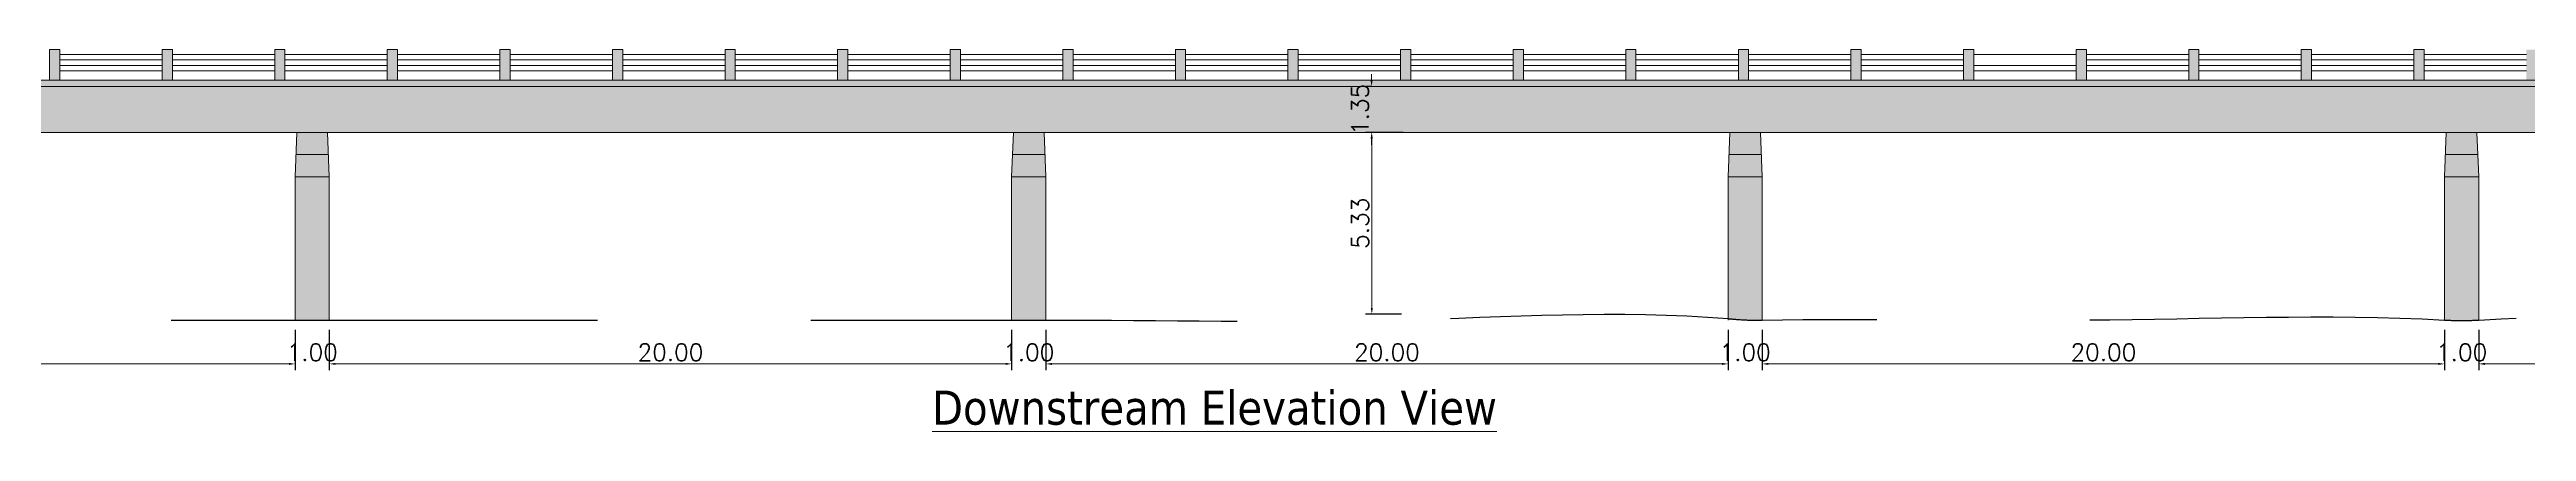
# Model space of a CAD drawing. Header units: inches. Extents: x 4 to 243, y -101 to 51.
# Drawn here: x 74.1 to 146.7, y -57.7 to -46.5 of the extents above; entities that cross this region are included whole.
import ezdxf

# ---------------------------------------------------------------- set-up
doc = ezdxf.new("R2010")
doc.units = ezdxf.units.IN
doc.header["$MEASUREMENT"] = 0
doc.linetypes.add('HIDDEN', pattern=[0.375, 0.25, -0.125])
for name, color, linetype, lineweight in [('dima', 7, 'Continuous', 0), ('hatch1', 251, 'Continuous', 0), ('Railing', 5, 'Continuous', 15), ('wall', 4, 'Continuous', 13)]:
    doc.layers.add(name, color=color, linetype=linetype, lineweight=lineweight)
doc.layers.add('ground', color=81, linetype='Continuous')
doc.styles.add('SIMPLEX', font='simplex.shx', dxfattribs={"height": 0.5})
doc.styles.get("Standard").update_dxf_attribs({"font": 'GARA.TTF'})
doc.styles.add('style1', font='txt.shx', dxfattribs={"height": 0.15})
doc.dimstyles.new('Standard$0', dxfattribs={"dimtxt": 1.2, "dimasz": 0.5, "dimexe": 0.28, "dimexo": 0.1625, "dimgap": 0.09, "dimtad": 0, "dimzin": 0, "dimdsep": 46, "dimtxsty": 'style1', "dimblk": 'OPEN30', "dimcen": 0.09, "dimclrd": 1, "dimclre": 5, "dimclrt": 7, "dimadec": 0, "dimazin": 0, "dimtfac": 1, "dimtofl": 0, "dimtmove": 0, "dimatfit": 3, "dimfxl": 0.18, "dimfxlon": 1, "dimtolj": 1, "dimtzin": 0, "dimarcsym": 0})

# ---------------------------------------------------------------- blocks, each defined once
blk = doc.blocks.new('*D7')
at = {"layer": 'Defpoints', "color": 0}
for p in [(61.274, -54.461), (81.274, -54.461), (81.274, -55.748)]:
    blk.add_point(p, dxfattribs=at)
at = {"layer": 'dima', "color": 21, "lineweight": -2}
for p, q in [((61.274, -54.748), (61.274, -55.928)), ((81.274, -54.748), (81.274, -55.928))]:
    blk.add_line(p, q, dxfattribs=at)
at = {"layer": 'dima', "color": 253}
blk.add_line((61.454, -55.748), (81.094, -55.748), dxfattribs=at)
for points in [[(61.454, -55.718), (61.454, -55.778), (61.274, -55.748)], [(81.094, -55.718), (81.094, -55.778), (81.274, -55.748)]]:
    blk.add_solid(points, dxfattribs=at)
at = {"layer": 'dima', "insert": (71.274, -55.408), "char_height": 0.5, "attachment_point": 5, "style": 'SIMPLEX'}
blk.add_mtext('\\A1;20.00', dxfattribs=at)
blk = doc.blocks.new('*D8')
at = {"layer": 'Defpoints', "color": 0}
for p in [(81.274, -54.461), (82.274, -54.461), (82.274, -55.748)]:
    blk.add_point(p, dxfattribs=at)
at = {"layer": 'dima', "color": 21, "lineweight": -2}
for p, q in [((81.274, -54.748), (81.274, -55.928)), ((82.274, -54.748), (82.274, -55.928))]:
    blk.add_line(p, q, dxfattribs=at)
at = {"layer": 'dima', "color": 253}
for p, q in [((81.094, -55.748), (80.914, -55.748)), ((82.454, -55.748), (82.634, -55.748))]:
    blk.add_line(p, q, dxfattribs=at)
for points in [[(81.094, -55.718), (81.094, -55.778), (81.274, -55.748)], [(82.454, -55.718), (82.454, -55.778), (82.274, -55.748)]]:
    blk.add_solid(points, dxfattribs=at)
at = {"layer": 'dima', "insert": (81.774, -55.408), "char_height": 0.5, "attachment_point": 5, "style": 'SIMPLEX'}
blk.add_mtext('\\A1;1.00', dxfattribs=at)
blk = doc.blocks.new('*D9')
at = {"layer": 'Defpoints', "color": 0}
for p in [(82.274, -54.461), (102.274, -54.461), (102.274, -55.748)]:
    blk.add_point(p, dxfattribs=at)
at = {"layer": 'dima', "color": 21, "lineweight": -2}
for p, q in [((82.274, -54.748), (82.274, -55.928)), ((102.274, -54.748), (102.274, -55.928))]:
    blk.add_line(p, q, dxfattribs=at)
at = {"layer": 'dima', "color": 253}
blk.add_line((82.454, -55.748), (102.094, -55.748), dxfattribs=at)
for points in [[(82.454, -55.718), (82.454, -55.778), (82.274, -55.748)], [(102.094, -55.718), (102.094, -55.778), (102.274, -55.748)]]:
    blk.add_solid(points, dxfattribs=at)
at = {"layer": 'dima', "insert": (92.274, -55.408), "char_height": 0.5, "attachment_point": 5, "style": 'SIMPLEX'}
blk.add_mtext('\\A1;20.00', dxfattribs=at)
blk = doc.blocks.new('*D10')
at = {"layer": 'Defpoints', "color": 0}
for p in [(102.274, -54.461), (103.274, -54.461), (103.274, -55.748)]:
    blk.add_point(p, dxfattribs=at)
at = {"layer": 'dima', "color": 21, "lineweight": -2}
for p, q in [((102.274, -54.748), (102.274, -55.928)), ((103.274, -54.748), (103.274, -55.928))]:
    blk.add_line(p, q, dxfattribs=at)
at = {"layer": 'dima', "color": 253}
for p, q in [((102.094, -55.748), (101.914, -55.748)), ((103.454, -55.748), (103.634, -55.748))]:
    blk.add_line(p, q, dxfattribs=at)
for points in [[(102.094, -55.718), (102.094, -55.778), (102.274, -55.748)], [(103.454, -55.718), (103.454, -55.778), (103.274, -55.748)]]:
    blk.add_solid(points, dxfattribs=at)
at = {"layer": 'dima', "insert": (102.774, -55.408), "char_height": 0.5, "attachment_point": 5, "style": 'SIMPLEX'}
blk.add_mtext('\\A1;1.00', dxfattribs=at)
blk = doc.blocks.new('*D11')
at = {"layer": 'Defpoints', "color": 0}
for p in [(103.274, -54.461), (123.274, -54.461), (123.274, -55.748)]:
    blk.add_point(p, dxfattribs=at)
at = {"layer": 'dima', "color": 21, "lineweight": -2}
for p, q in [((103.274, -54.748), (103.274, -55.928)), ((123.274, -54.748), (123.274, -55.928))]:
    blk.add_line(p, q, dxfattribs=at)
at = {"layer": 'dima', "color": 253}
blk.add_line((103.454, -55.748), (123.094, -55.748), dxfattribs=at)
for points in [[(103.454, -55.718), (103.454, -55.778), (103.274, -55.748)], [(123.094, -55.718), (123.094, -55.778), (123.274, -55.748)]]:
    blk.add_solid(points, dxfattribs=at)
at = {"layer": 'dima', "insert": (113.274, -55.408), "char_height": 0.5, "attachment_point": 5, "style": 'SIMPLEX'}
blk.add_mtext('\\A1;20.00', dxfattribs=at)
blk = doc.blocks.new('*D12')
at = {"layer": 'Defpoints', "color": 0}
for p in [(123.274, -54.461), (124.274, -54.461), (124.274, -55.748)]:
    blk.add_point(p, dxfattribs=at)
at = {"layer": 'dima', "color": 21, "lineweight": -2}
for p, q in [((123.274, -54.748), (123.274, -55.928)), ((124.274, -54.748), (124.274, -55.928))]:
    blk.add_line(p, q, dxfattribs=at)
at = {"layer": 'dima', "color": 253}
for p, q in [((123.094, -55.748), (122.914, -55.748)), ((124.454, -55.748), (124.634, -55.748))]:
    blk.add_line(p, q, dxfattribs=at)
for points in [[(123.094, -55.718), (123.094, -55.778), (123.274, -55.748)], [(124.454, -55.718), (124.454, -55.778), (124.274, -55.748)]]:
    blk.add_solid(points, dxfattribs=at)
at = {"layer": 'dima', "insert": (123.774, -55.408), "char_height": 0.5, "attachment_point": 5, "style": 'SIMPLEX'}
blk.add_mtext('\\A1;1.00', dxfattribs=at)
blk = doc.blocks.new('*D13')
at = {"layer": 'Defpoints', "color": 0}
for p in [(124.274, -54.461), (144.274, -54.461), (144.274, -55.748)]:
    blk.add_point(p, dxfattribs=at)
at = {"layer": 'dima', "color": 21, "lineweight": -2}
for p, q in [((124.274, -54.748), (124.274, -55.928)), ((144.274, -54.748), (144.274, -55.928))]:
    blk.add_line(p, q, dxfattribs=at)
at = {"layer": 'dima', "color": 253}
blk.add_line((124.454, -55.748), (144.094, -55.748), dxfattribs=at)
for points in [[(124.454, -55.718), (124.454, -55.778), (124.274, -55.748)], [(144.094, -55.718), (144.094, -55.778), (144.274, -55.748)]]:
    blk.add_solid(points, dxfattribs=at)
at = {"layer": 'dima', "insert": (134.274, -55.408), "char_height": 0.5, "attachment_point": 5, "style": 'SIMPLEX'}
blk.add_mtext('\\A1;20.00', dxfattribs=at)
blk = doc.blocks.new('*D14')
at = {"layer": 'Defpoints', "color": 0}
for p in [(144.274, -54.461), (145.274, -54.461), (145.274, -55.748)]:
    blk.add_point(p, dxfattribs=at)
at = {"layer": 'dima', "color": 21, "lineweight": -2}
for p, q in [((144.274, -54.748), (144.274, -55.928)), ((145.274, -54.748), (145.274, -55.928))]:
    blk.add_line(p, q, dxfattribs=at)
at = {"layer": 'dima', "color": 253}
for p, q in [((144.094, -55.748), (143.914, -55.748)), ((145.454, -55.748), (145.634, -55.748))]:
    blk.add_line(p, q, dxfattribs=at)
for points in [[(144.094, -55.718), (144.094, -55.778), (144.274, -55.748)], [(145.454, -55.718), (145.454, -55.778), (145.274, -55.748)]]:
    blk.add_solid(points, dxfattribs=at)
at = {"layer": 'dima', "insert": (144.774, -55.408), "char_height": 0.5, "attachment_point": 5, "style": 'SIMPLEX'}
blk.add_mtext('\\A1;1.00', dxfattribs=at)
blk = doc.blocks.new('*D15')
at = {"layer": 'Defpoints', "color": 0}
for p in [(145.274, -54.461), (165.274, -54.461), (165.274, -55.748)]:
    blk.add_point(p, dxfattribs=at)
at = {"layer": 'dima', "color": 21, "lineweight": -2}
for p, q in [((145.274, -54.748), (145.274, -55.928)), ((165.274, -54.748), (165.274, -55.928))]:
    blk.add_line(p, q, dxfattribs=at)
at = {"layer": 'dima', "color": 253}
blk.add_line((145.454, -55.748), (165.094, -55.748), dxfattribs=at)
for points in [[(145.454, -55.718), (145.454, -55.778), (145.274, -55.748)], [(165.094, -55.718), (165.094, -55.778), (165.274, -55.748)]]:
    blk.add_solid(points, dxfattribs=at)
at = {"layer": 'dima', "insert": (155.274, -55.408), "char_height": 0.5, "attachment_point": 5, "style": 'SIMPLEX'}
blk.add_mtext('\\A1;20.00', dxfattribs=at)
blk = doc.blocks.new('*D25')
at = {"layer": 'Defpoints', "color": 0}
for p in [(113.809, -48.961), (112.83, -54.29), (113.758, -54.29)]:
    blk.add_point(p, dxfattribs=at)
at = {"layer": 'dima', "color": 21, "lineweight": -2}
for p, q in [((113.746, -48.961), (112.65, -48.961)), ((113.696, -54.29), (112.65, -54.29))]:
    blk.add_line(p, q, dxfattribs=at)
at = {"layer": 'dima', "color": 253}
blk.add_line((112.83, -49.141), (112.83, -54.11), dxfattribs=at)
for points in [[(112.8, -49.141), (112.86, -49.141), (112.83, -48.961)], [(112.8, -54.11), (112.86, -54.11), (112.83, -54.29)]]:
    blk.add_solid(points, dxfattribs=at)
at = {"layer": 'dima', "insert": (112.49, -51.626), "char_height": 0.5, "attachment_point": 5, "rotation": 90, "style": 'SIMPLEX'}
blk.add_mtext('\\A1;5.33', dxfattribs=at)
blk = doc.blocks.new('*D30')
at = {"layer": 'Defpoints', "color": 0}
for p in [(112.824, -47.611), (112.83, -47.611), (112.83, -48.961)]:
    blk.add_point(p, dxfattribs=at)
at = {"layer": 'dima', "color": 21, "lineweight": -2}
for p, q in [((112.824, -47.611), (112.644, -47.611)), ((112.824, -48.961), (112.644, -48.961))]:
    blk.add_line(p, q, dxfattribs=at)
at = {"layer": 'dima', "color": 253}
for p, q in [((112.824, -47.431), (112.824, -47.251)), ((112.824, -49.141), (112.824, -49.321))]:
    blk.add_line(p, q, dxfattribs=at)
for points in [[(112.794, -47.431), (112.854, -47.431), (112.824, -47.611)], [(112.794, -49.141), (112.854, -49.141), (112.824, -48.961)]]:
    blk.add_solid(points, dxfattribs=at)
at = {"layer": 'dima', "insert": (112.484, -48.286), "char_height": 0.5, "attachment_point": 5, "rotation": 90, "style": 'SIMPLEX'}
blk.add_mtext('\\A1;1.35', dxfattribs=at)

msp = doc.modelspace()

# ---------------------------------------------------------------- hatches: boundary and pattern name
at = {"layer": 'hatch1'}
h = msp.add_hatch(dxfattribs=at)
h.set_pattern_fill('AR-SAND', color=256, scale=0.065, style=0)
h.set_pattern_definition([(37.5, (-1e-14, -55.11365), (-0.00409457, 0.125243545), [0, -0.0988, 0, -0.1105, 0, -0.105625]), (7.5, (-1e-14, -55.11365), (0.11503549, 0.1834395), [0, -0.0533, 0, -0.08905, 0, -0.034125]), (327.5, (-0.07995, -55.11365), (0.20241922, 0.00036784), [0, -0.0325, 0, -0.117, 0, -0.15275]), (317.5, (-0.07995, -55.11365), (0.19539823, 0.05704891), [0, -0.01625, 0, -0.0767, 0, -0.08775])])
h.paths.add_polyline_path([(219.274, -47.431), (219.574, -47.431), (219.574, -46.531), (219.274, -46.531)])
h.paths.add_polyline_path([(216.274, -46.531), (215.974, -46.531), (215.974, -47.431), (216.274, -47.431)])
h.paths.add_polyline_path([(212.674, -47.431), (212.974, -47.431), (212.974, -46.531), (212.674, -46.531)])
h.paths.add_polyline_path([(209.374, -47.431), (209.674, -47.431), (209.674, -46.531), (209.374, -46.531)])
h.paths.add_polyline_path([(206.074, -47.431), (206.374, -47.431), (206.374, -46.531), (206.074, -46.531)])
h.paths.add_polyline_path([(203.074, -46.531), (202.774, -46.531), (202.774, -47.431), (203.074, -47.431)])
h.paths.add_polyline_path([(199.774, -46.531), (199.474, -46.531), (199.474, -47.431), (199.774, -47.431)])
h.paths.add_polyline_path([(196.474, -46.531), (196.174, -46.531), (196.174, -47.431), (196.474, -47.431)])
h.paths.add_polyline_path([(193.174, -46.531), (192.874, -46.531), (192.874, -47.431), (193.174, -47.431)])
h.paths.add_polyline_path([(189.874, -46.531), (189.574, -46.531), (189.574, -47.431), (189.874, -47.431)])
h.paths.add_polyline_path([(186.574, -46.531), (186.274, -46.531), (186.274, -47.431), (186.574, -47.431)])
h.paths.add_polyline_path([(182.974, -47.431), (183.274, -47.431), (183.274, -46.531), (182.974, -46.531)])
h.paths.add_polyline_path([(179.974, -46.531), (179.674, -46.531), (179.674, -47.431), (179.974, -47.431)])
h.paths.add_polyline_path([(176.674, -46.531), (176.374, -46.531), (176.374, -47.431), (176.674, -47.431)])
h.paths.add_polyline_path([(173.374, -46.531), (173.074, -46.531), (173.074, -47.431), (173.374, -47.431)])
h.paths.add_polyline_path([(169.774, -47.431), (170.074, -47.431), (170.074, -46.531), (169.774, -46.531)])
h.paths.add_polyline_path([(166.474, -47.431), (166.774, -47.431), (166.774, -46.531), (166.474, -46.531)])
h.paths.add_polyline_path([(163.474, -46.531), (163.174, -46.531), (163.174, -47.431), (163.474, -47.431)])
h.paths.add_polyline_path([(159.874, -47.431), (160.174, -47.431), (160.174, -46.531), (159.874, -46.531)])
h.paths.add_polyline_path([(156.574, -47.431), (156.874, -47.431), (156.874, -46.531), (156.574, -46.531)])
h.paths.add_polyline_path([(153.274, -47.431), (153.574, -47.431), (153.574, -46.531), (153.274, -46.531)])
h.paths.add_polyline_path([(150.274, -46.531), (149.974, -46.531), (149.974, -47.431), (150.274, -47.431)])
h.paths.add_polyline_path([(146.674, -47.431), (146.974, -47.431), (146.974, -46.531), (146.674, -46.531)])
h.paths.add_polyline_path([(143.674, -46.531), (143.374, -46.531), (143.374, -47.431), (143.674, -47.431)])
h.paths.add_polyline_path([(140.374, -46.531), (140.074, -46.531), (140.074, -47.431), (140.374, -47.431)])
h.paths.add_polyline_path([(137.074, -46.531), (136.774, -46.531), (136.774, -47.431), (137.074, -47.431)])
h.paths.add_polyline_path([(133.474, -47.431), (133.774, -47.431), (133.774, -46.531), (133.474, -46.531)])
h.paths.add_polyline_path([(130.174, -47.431), (130.474, -47.431), (130.474, -46.531), (130.174, -46.531)])
h.paths.add_polyline_path([(126.874, -47.431), (127.174, -47.431), (127.174, -46.531), (126.874, -46.531)])
h.paths.add_polyline_path([(123.874, -46.531), (123.574, -46.531), (123.574, -47.431), (123.874, -47.431)])
h.paths.add_polyline_path([(120.274, -47.431), (120.574, -47.431), (120.574, -46.531), (120.274, -46.531)])
h.paths.add_polyline_path([(117.274, -46.531), (116.974, -46.531), (116.974, -47.431), (117.274, -47.431)])
h.paths.add_polyline_path([(113.974, -46.531), (113.674, -46.531), (113.674, -47.431), (113.974, -47.431)])
h.paths.add_polyline_path([(110.674, -46.531), (110.374, -46.531), (110.374, -47.431), (110.674, -47.431)])
h.paths.add_polyline_path([(107.374, -46.531), (107.074, -46.531), (107.074, -47.431), (107.374, -47.431)])
h.paths.add_polyline_path([(103.774, -47.431), (104.074, -47.431), (104.074, -46.531), (103.774, -46.531)])
h.paths.add_polyline_path([(100.774, -46.531), (100.474, -46.531), (100.474, -47.431), (100.774, -47.431)])
h.paths.add_polyline_path([(97.474, -46.531), (97.174, -46.531), (97.174, -47.431), (97.474, -47.431)])
h.paths.add_polyline_path([(94.174, -46.531), (93.874, -46.531), (93.874, -47.431), (94.174, -47.431)])
h.paths.add_polyline_path([(90.574, -47.431), (90.874, -47.431), (90.874, -46.531), (90.574, -46.531)])
h.paths.add_polyline_path([(87.574, -46.531), (87.274, -46.531), (87.274, -47.431), (87.574, -47.431)])
h.paths.add_polyline_path([(83.974, -47.431), (84.274, -47.431), (84.274, -46.531), (83.974, -46.531)])
h.paths.add_polyline_path([(80.974, -46.531), (80.674, -46.531), (80.674, -47.431), (80.974, -47.431)])
h.paths.add_polyline_path([(77.374, -47.431), (77.674, -47.431), (77.674, -46.531), (77.374, -46.531)])
h.paths.add_polyline_path([(74.374, -46.531), (74.074, -46.531), (74.074, -47.431), (74.374, -47.431)])
h.paths.add_polyline_path([(70.774, -47.431), (71.074, -47.431), (71.074, -46.531), (70.774, -46.531)])
h.paths.add_polyline_path([(67.474, -47.431), (67.774, -47.431), (67.774, -46.531), (67.474, -46.531)])
h.paths.add_polyline_path([(64.174, -47.431), (64.474, -47.431), (64.474, -46.531), (64.174, -46.531)])
h.paths.add_polyline_path([(61.174, -46.531), (60.874, -46.531), (60.874, -47.431), (61.174, -47.431)])
h.paths.add_polyline_path([(57.574, -47.431), (57.874, -47.431), (57.874, -46.531), (57.574, -46.531)])
h.paths.add_polyline_path([(54.574, -46.531), (54.274, -46.531), (54.274, -47.431), (54.574, -47.431)])
h.paths.add_polyline_path([(51.274, -46.531), (50.974, -46.531), (50.974, -47.431), (51.274, -47.431)])
h.paths.add_polyline_path([(47.974, -46.531), (47.674, -46.531), (47.674, -47.431), (47.974, -47.431)])
h.paths.add_polyline_path([(44.374, -47.431), (44.674, -47.431), (44.674, -46.531), (44.374, -46.531)])
h.paths.add_polyline_path([(41.074, -47.431), (41.374, -47.431), (41.374, -46.531), (41.074, -46.531)])
h.paths.add_polyline_path([(38.074, -46.531), (37.774, -46.531), (37.774, -47.431), (38.074, -47.431)])
h.paths.add_polyline_path([(34.774, -46.531), (34.474, -46.531), (34.474, -47.431), (34.774, -47.431)])
h.paths.add_polyline_path([(31.474, -46.531), (31.174, -46.531), (31.174, -47.431), (31.474, -47.431)])
h.paths.add_polyline_path([(28.174, -46.531), (27.874, -46.531), (27.874, -47.431), (28.174, -47.431)])
h.paths.add_polyline_path([(24.874, -46.531), (24.574, -46.531), (24.574, -47.431), (24.874, -47.431)])
h.paths.add_polyline_path([(21.574, -46.531), (21.274, -46.531), (21.274, -47.431), (21.574, -47.431)])
h.paths.add_polyline_path([(17.974, -47.431), (18.274, -47.431), (18.274, -46.531), (17.974, -46.531)])
h.paths.add_polyline_path([(14.674, -47.431), (14.974, -47.431), (14.974, -46.531), (14.674, -46.531)])
h.paths.add_polyline_path([(11.374, -47.431), (11.674, -47.431), (11.674, -46.531), (11.374, -46.531)])
h.paths.add_polyline_path([(8.374, -46.531), (8.074, -46.531), (8.074, -47.431), (8.374, -47.431)])
h = msp.add_hatch(dxfattribs=at)
h.set_pattern_fill('AR-CONC', color=256, scale=0.15, style=0)
h.set_pattern_definition([(50, (-1e-14, 164.7732), (1.0758903, -0.0941282), [0.1125, -1.2375]), (355, (-1e-14, 164.7732), (-0.208127, 1.128288), [0.09, -0.99]), (100.4514, (0.0897, 164.7654), (0.867764, 1.0341593), [0.0956103, -1.051713]), (46.1842, (-1e-14, 165.0732), (1.6008616, -0.2482785), [0.16875, -1.85625]), (96.6356, (0.1334, 165.0525), (1.401994, 1.461177), [0.143415, -1.5775695]), (351.1842, (-1e-14, 165.0732), (1.401993, 1.461178), [0.135, -1.485]), (21, (0.15, 164.9982), (0.8953606, -0.6039283), [0.1125, -1.2375]), (326, (0.15, 164.9982), (0.364973, 1.087725), [0.09, -0.99]), (71.4514, (0.2246, 164.9479), (1.260334, 0.4837957), [0.0956103, -1.051713]), (37.5, (-1e-14, 164.7732), (0.0182398, 0.4993408), [0, -0.978, 0, -1.005, 0, -0.99375]), (7.5, (-1e-14, 164.7732), (0.3946043, 0.5916176), [0, -0.573, 0, -0.9555, 0, -0.37875]), (327.5, (-0.3345, 164.7732), (0.80073365, -0.0338323), [0, -0.375, 0, -1.17, 0, -1.5525]), (317.5, (-0.4845, 164.7732), (0.8747793, 0.1501575), [0, -0.4875, 0, -0.777, 0, -1.1025])])
h.paths.add_polyline_path([(207.874, -47.611), (18.574, -47.611), (18.574, -48.961), (207.874, -48.961)])
h.paths.add_polyline_path([(207.874, -47.431), (18.574, -47.431), (18.574, -47.611), (207.874, -47.611)])
h = msp.add_hatch(dxfattribs=at)
h.set_pattern_fill('AR-SAND', color=256, scale=0.15, style=0)
h.set_pattern_definition([(37.5, (-1e-14, 164.7732), (-0.009449, 0.28902357), [0, -0.228, 0, -0.255, 0, -0.24375]), (7.5, (-1e-14, 164.7732), (0.2654665, 0.4233219), [0, -0.123, 0, -0.2055, 0, -0.07875]), (327.5, (-0.1845, 164.7732), (0.46712128, 0.00084886), [0, -0.075, 0, -0.27, 0, -0.3525]), (317.5, (-0.1845, 164.7732), (0.450919, 0.13165133), [0, -0.0375, 0, -0.177, 0, -0.2025])])
h.paths.add_polyline_path([(40.274, -50.261), (39.274, -50.261), (39.274, -54.461), (40.274, -54.461)])
h.paths.add_polyline_path([(40.224, -48.961), (39.324, -48.961), (39.274, -50.261), (40.274, -50.261)])
h.paths.add_polyline_path([(61.274, -50.261), (60.274, -50.261), (60.274, -54.461), (61.274, -54.461)])
h.paths.add_polyline_path([(61.224, -48.961), (60.324, -48.961), (60.274, -50.261), (61.274, -50.261)])
h.paths.add_polyline_path([(82.274, -50.261), (81.274, -50.261), (81.274, -54.461), (82.274, -54.461)])
h.paths.add_polyline_path([(82.224, -48.961), (81.324, -48.961), (81.274, -50.261), (82.274, -50.261)])
h.paths.add_polyline_path([(103.274, -50.261), (102.274, -50.261), (102.274, -54.461), (103.274, -54.461)])
h.paths.add_polyline_path([(103.224, -48.961), (102.324, -48.961), (102.274, -50.261), (103.274, -50.261)])
h.paths.add_polyline_path([(124.274, -50.261), (123.274, -50.261), (123.274, -54.461), (124.274, -54.461)])
h.paths.add_polyline_path([(124.224, -48.961), (123.324, -48.961), (123.274, -50.261), (124.274, -50.261)])
h.paths.add_polyline_path([(145.274, -50.261), (144.274, -50.261), (144.274, -54.461), (145.274, -54.461)])
h.paths.add_polyline_path([(145.224, -48.961), (144.324, -48.961), (144.274, -50.261), (145.274, -50.261)])
h.paths.add_polyline_path([(166.274, -50.261), (165.274, -50.261), (165.274, -54.461), (166.274, -54.461)])
h.paths.add_polyline_path([(166.224, -48.961), (165.324, -48.961), (165.274, -50.261), (166.274, -50.261)])
h.paths.add_polyline_path([(187.274, -50.261), (186.274, -50.261), (186.274, -54.461), (187.274, -54.461)])
h.paths.add_polyline_path([(187.224, -48.961), (186.324, -48.961), (186.274, -50.261), (187.274, -50.261)])

# ---------------------------------------------------------------- linework, layer by layer
at = {"layer": 'ground', "linetype": 'HIDDEN', "ltscale": 50}
msp.add_spline([(3.857, -48.621), (8.074, -50.551), (10.628, -52.126), (14.775, -53.409), (17.256, -54.13), (19.28, -54.461), (29.829, -54.461), (39.274, -54.461), (39.923, -54.461), (40.274, -54.461), (50.767, -54.461), (60.274, -54.461), (60.906, -54.461), (61.274, -54.461), (70.94, -54.461), (81.274, -54.461), (81.815, -54.461), (82.274, -54.461), (93.11, -54.461), (102.274, -54.461), (102.848, -54.461), (103.274, -54.461), (113.563, -54.461), (123.274, -54.421), (123.847, -54.461), (124.274, -54.461), (133.808, -54.461), (144.274, -54.461), (144.819, -54.48), (145.274, -54.461), (155.837, -54.461), (165.274, -54.461), (165.863, -54.461), (166.274, -54.461), (177.197, -54.461), (186.274, -54.461), (186.827, -54.424), (187.274, -54.461), (198.074, -54.461), (207.274, -54.461), (210.6, -53.74), (214.215, -52.368), (219.022, -50.876), (221.679, -50.2), (225.503, -49.649)], degree=3, dxfattribs=at)
at = {"layer": 'Railing'}
for p, q in [((74.074, -47.431), (74.074, -46.531)), ((74.074, -46.531), (74.374, -46.531)), ((74.374, -47.431), (74.374, -46.531)), ((74.374, -46.681), (77.374, -46.681)), ((74.374, -46.831), (77.374, -46.831)), ((74.374, -47.003), (77.374, -47.003)), ((74.374, -47.153), (77.374, -47.153)), ((77.374, -47.431), (77.374, -46.531)), ((77.374, -46.531), (77.674, -46.531)), ((77.674, -47.431), (77.674, -46.531)), ((77.674, -46.681), (80.674, -46.681)), ((77.674, -46.831), (80.674, -46.831)), ((77.674, -47.003), (80.674, -47.003)), ((77.674, -47.153), (80.674, -47.153)), ((80.674, -47.431), (80.674, -46.531)), ((80.674, -46.531), (80.974, -46.531)), ((80.974, -47.431), (80.974, -46.531)), ((80.974, -46.681), (83.974, -46.681)), ((80.974, -46.831), (83.974, -46.831)), ((80.974, -47.003), (83.974, -47.003)), ((80.974, -47.153), (83.974, -47.153)), ((83.974, -47.431), (83.974, -46.531)), ((83.974, -46.531), (84.274, -46.531)), ((84.274, -47.431), (84.274, -46.531)), ((84.274, -46.681), (87.274, -46.681)), ((84.274, -46.831), (87.274, -46.831)), ((84.274, -47.003), (87.274, -47.003)), ((84.274, -47.153), (87.274, -47.153)), ((87.274, -47.431), (87.274, -46.531)), ((87.274, -46.531), (87.574, -46.531)), ((87.574, -47.431), (87.574, -46.531)), ((87.574, -46.681), (90.574, -46.681)), ((87.574, -46.831), (90.574, -46.831)), ((87.574, -47.003), (90.574, -47.003)), ((87.574, -47.153), (90.574, -47.153)), ((90.574, -47.431), (90.574, -46.531)), ((90.574, -46.531), (90.874, -46.531)), ((90.874, -47.431), (90.874, -46.531)), ((90.874, -46.681), (93.874, -46.681)), ((90.874, -46.831), (93.874, -46.831)), ((90.874, -47.003), (93.874, -47.003)), ((90.874, -47.153), (93.874, -47.153)), ((93.874, -47.431), (93.874, -46.531)), ((93.874, -46.531), (94.174, -46.531)), ((94.174, -47.431), (94.174, -46.531)), ((94.174, -46.681), (97.174, -46.681)), ((94.174, -46.831), (97.174, -46.831)), ((94.174, -47.003), (97.174, -47.003)), ((94.174, -47.153), (97.174, -47.153)), ((97.174, -47.431), (97.174, -46.531)), ((97.174, -46.531), (97.474, -46.531)), ((97.474, -47.431), (97.474, -46.531)), ((97.474, -46.681), (100.474, -46.681)), ((97.474, -46.831), (100.474, -46.831)), ((97.474, -47.003), (100.474, -47.003)), ((97.474, -47.153), (100.474, -47.153)), ((100.474, -47.431), (100.474, -46.531)), ((100.474, -46.531), (100.774, -46.531)), ((100.774, -47.431), (100.774, -46.531)), ((100.774, -46.681), (103.774, -46.681)), ((100.774, -46.831), (103.774, -46.831)), ((100.774, -47.003), (103.774, -47.003)), ((100.774, -47.153), (103.774, -47.153)), ((103.774, -47.431), (103.774, -46.531)), ((103.774, -46.531), (104.074, -46.531)), ((104.074, -47.431), (104.074, -46.531)), ((104.074, -46.681), (107.074, -46.681)), ((104.074, -46.831), (107.074, -46.831)), ((104.074, -47.003), (107.074, -47.003)), ((104.074, -47.153), (107.074, -47.153)), ((107.074, -47.431), (107.074, -46.531)), ((107.074, -46.531), (107.374, -46.531)), ((107.374, -47.431), (107.374, -46.531)), ((107.374, -46.681), (110.374, -46.681)), ((107.374, -46.831), (110.374, -46.831)), ((107.374, -47.003), (110.374, -47.003)), ((107.374, -47.153), (110.374, -47.153)), ((110.374, -47.431), (110.374, -46.531)), ((110.374, -46.531), (110.674, -46.531)), ((110.674, -47.431), (110.674, -46.531)), ((110.674, -46.681), (113.674, -46.681)), ((110.674, -46.831), (113.674, -46.831)), ((110.674, -47.003), (113.674, -47.003)), ((110.674, -47.153), (113.674, -47.153)), ((113.674, -47.431), (113.674, -46.531)), ((113.674, -46.531), (113.974, -46.531)), ((113.974, -47.431), (113.974, -46.531)), ((113.974, -46.681), (116.974, -46.681)), ((113.974, -46.831), (116.974, -46.831)), ((113.974, -47.003), (116.974, -47.003)), ((113.974, -47.153), (116.974, -47.153)), ((116.974, -47.431), (116.974, -46.531)), ((116.974, -46.531), (117.274, -46.531)), ((117.274, -47.431), (117.274, -46.531)), ((117.274, -46.681), (120.274, -46.681)), ((117.274, -46.831), (120.274, -46.831)), ((117.274, -47.003), (120.274, -47.003)), ((117.274, -47.153), (120.274, -47.153)), ((120.274, -47.431), (120.274, -46.531)), ((120.274, -46.531), (120.574, -46.531)), ((120.574, -47.431), (120.574, -46.531)), ((120.574, -46.681), (123.574, -46.681)), ((120.574, -46.831), (123.574, -46.831)), ((120.574, -47.003), (123.574, -47.003)), ((120.574, -47.153), (123.574, -47.153)), ((123.574, -47.431), (123.574, -46.531)), ((123.574, -46.531), (123.874, -46.531)), ((123.874, -47.431), (123.874, -46.531)), ((123.874, -46.681), (126.874, -46.681)), ((123.874, -46.831), (126.874, -46.831)), ((123.874, -47.003), (126.874, -47.003)), ((123.874, -47.153), (126.874, -47.153)), ((126.874, -47.431), (126.874, -46.531)), ((126.874, -46.531), (127.174, -46.531)), ((127.174, -47.431), (127.174, -46.531)), ((127.174, -46.681), (130.174, -46.681)), ((127.174, -46.831), (130.174, -46.831)), ((127.174, -47.003), (130.174, -47.003)), ((127.174, -47.153), (130.174, -47.153)), ((130.174, -47.431), (130.174, -46.531)), ((130.174, -46.531), (130.474, -46.531)), ((130.474, -47.431), (130.474, -46.531)), ((130.474, -46.681), (133.474, -46.681)), ((130.474, -47.003), (133.474, -47.003)), ((130.474, -47.153), (133.474, -47.153)), ((133.474, -47.431), (133.474, -46.531)), ((133.474, -46.531), (133.774, -46.531)), ((133.774, -47.431), (133.774, -46.531)), ((133.774, -46.681), (136.774, -46.681)), ((133.774, -46.831), (136.774, -46.831)), ((133.774, -47.003), (136.774, -47.003)), ((133.774, -47.153), (136.774, -47.153)), ((136.774, -47.431), (136.774, -46.531)), ((136.774, -46.531), (137.074, -46.531)), ((137.074, -47.431), (137.074, -46.531)), ((137.074, -46.681), (140.074, -46.681)), ((137.074, -46.831), (140.074, -46.831)), ((137.074, -47.003), (140.074, -47.003)), ((137.074, -47.153), (140.074, -47.153)), ((140.074, -47.431), (140.074, -46.531)), ((140.074, -46.531), (140.374, -46.531)), ((140.374, -47.431), (140.374, -46.531)), ((140.374, -46.681), (143.374, -46.681)), ((140.374, -46.831), (143.374, -46.831)), ((140.374, -47.003), (143.374, -47.003)), ((140.374, -47.153), (143.374, -47.153)), ((143.374, -47.431), (143.374, -46.531)), ((143.374, -46.531), (143.674, -46.531)), ((143.674, -47.431), (143.674, -46.531)), ((143.674, -46.681), (146.674, -46.681)), ((143.674, -46.831), (146.674, -46.831)), ((143.674, -47.003), (146.674, -47.003)), ((143.674, -47.153), (146.674, -47.153))]:
    msp.add_line(p, q, dxfattribs=at)
at = {"layer": 'wall'}
for p, q in [((8.074, -47.431), (220.974, -47.431)), ((18.574, -47.611), (207.974, -47.611)), ((18.574, -48.961), (207.974, -48.961)), ((81.274, -50.261), (81.324, -48.961)), ((82.274, -50.261), (82.224, -48.961)), ((102.274, -50.261), (102.324, -48.961)), ((103.274, -50.261), (103.224, -48.961)), ((123.274, -50.261), (123.324, -48.961)), ((124.274, -50.261), (124.224, -48.961)), ((144.274, -50.261), (144.324, -48.961)), ((145.274, -50.261), (145.224, -48.961)), ((81.299, -49.611), (82.249, -49.611)), ((102.299, -49.611), (103.249, -49.611)), ((123.299, -49.611), (124.249, -49.611)), ((144.299, -49.611), (145.249, -49.611)), ((81.274, -50.261), (81.274, -54.461)), ((81.274, -50.261), (82.274, -50.261)), ((82.274, -50.261), (82.274, -54.461)), ((102.274, -50.261), (102.274, -54.461)), ((102.274, -50.261), (103.274, -50.261)), ((103.274, -50.261), (103.274, -54.461)), ((123.274, -50.261), (123.274, -54.461)), ((123.274, -50.261), (124.274, -50.261)), ((124.274, -50.261), (124.274, -54.461)), ((144.274, -50.261), (144.274, -54.461)), ((144.274, -50.261), (145.274, -50.261)), ((145.274, -50.261), (145.274, -54.461))]:
    msp.add_line(p, q, dxfattribs=at)

# ---------------------------------------------------------------- texts
at = {"layer": 'dima', "color": 7, "insert": (99.94, -56.529), "char_height": 1, "width": 18.02262, "attachment_point": 1}
msp.add_mtext('{\\fTahoma|b0|i0|c0|p34;\\LDownstream Elevation View}', dxfattribs=at)

# ---------------------------------------------------------------- dimensions: what is measured, and where the dimension line sits
at = {"layer": 'dima'}
for base, p1, p2, picture, middle in [((112.824, -47.611), (112.83, -48.961), (112.83, -47.611), '*D30', (112.484, -48.286)), ((112.83, -54.29), (113.809, -48.961), (113.758, -54.29), '*D25', (112.49, -51.626))]:
    dim = msp.add_linear_dim(base=base, p1=p1, p2=p2, angle=90, dimstyle='Standard$0', override={"dimtxt": 0.22, "dimasz": 0.18, "dimexe": 0.18, "dimexo": 0.0625, "dimtad": 1, "dimtxsty": 'SIMPLEX', "dimclrd": 253, "dimclre": 21, "dimclrt": 256, "dimtix": 1, "dimtmove": 1, "dimfxl": 1, "dimlwd": 65535}, dxfattribs=at)
    dim.commit()
    dim.dimension.update_dxf_attribs({"geometry": picture, "text_midpoint": middle})
for base, p1, p2, picture, middle in [((81.274, -55.748), (61.274, -54.461), (81.274, -54.461), '*D7', (71.274, -55.408)), ((82.274, -55.748), (81.274, -54.461), (82.274, -54.461), '*D8', (81.774, -55.408)), ((102.274, -55.748), (82.274, -54.461), (102.274, -54.461), '*D9', (92.274, -55.408)), ((103.274, -55.748), (102.274, -54.461), (103.274, -54.461), '*D10', (102.774, -55.408)), ((123.274, -55.748), (103.274, -54.461), (123.274, -54.461), '*D11', (113.274, -55.408)), ((124.274, -55.748), (123.274, -54.461), (124.274, -54.461), '*D12', (123.774, -55.408)), ((144.274, -55.748), (124.274, -54.461), (144.274, -54.461), '*D13', (134.274, -55.408)), ((145.274, -55.748), (144.274, -54.461), (145.274, -54.461), '*D14', (144.774, -55.408)), ((165.274, -55.748), (145.274, -54.461), (165.274, -54.461), '*D15', (155.274, -55.408))]:
    dim = msp.add_linear_dim(base=base, p1=p1, p2=p2, dimstyle='Standard$0', override={"dimtxt": 0.22, "dimasz": 0.18, "dimexe": 0.18, "dimexo": 0.0625, "dimtad": 1, "dimtxsty": 'SIMPLEX', "dimclrd": 253, "dimclre": 21, "dimclrt": 256, "dimtix": 1, "dimtmove": 1, "dimfxl": 1, "dimlwd": 65535}, dxfattribs=at)
    dim.commit()
    dim.dimension.update_dxf_attribs({"geometry": picture, "text_midpoint": middle})

doc.saveas('drawing.dxf')
